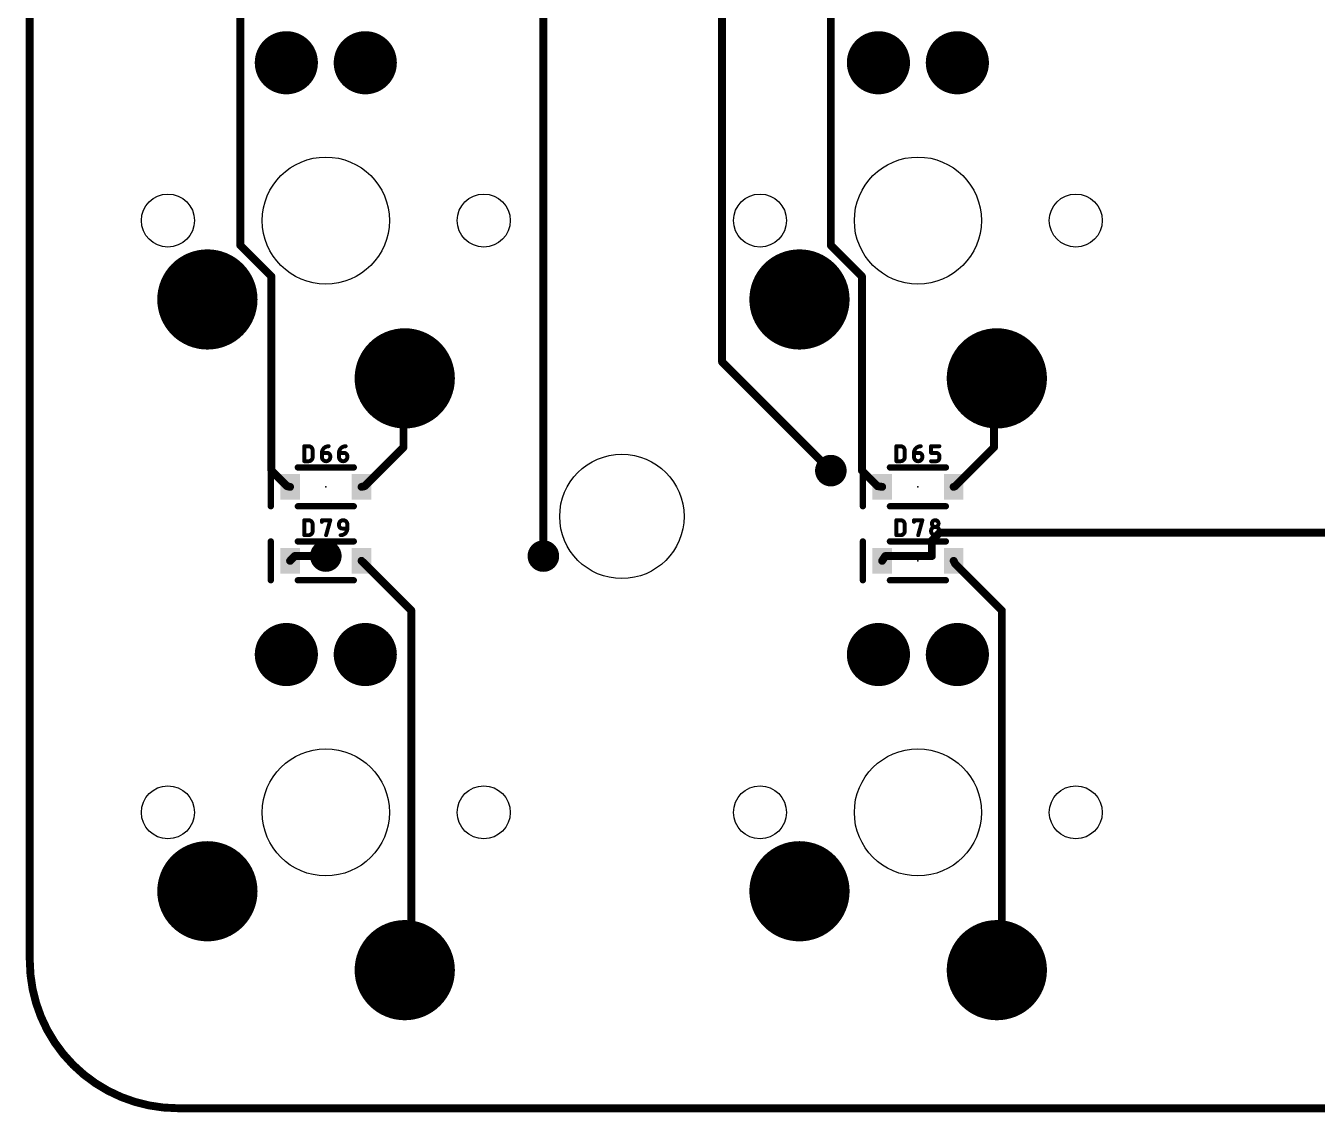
# Model space of a CAD drawing. Extents: x -10 to 314, y -10 to 86.
# Drawn here: x -9.65 to 31.9, y -9.65 to 25.32 of the extents above; entities that cross this region are included whole.
import ezdxf

# ---------------------------------------------------------------- set-up
doc = ezdxf.new("R2010")
doc.units = 0
for name, color, linetype in [('1', 12, 'CONTINUOUS'), ('17', 110, 'CONTINUOUS'), ('18', 110, 'CONTINUOUS'), ('20', 31, 'CONTINUOUS'), ('21', 253, 'CONTINUOUS'), ('23', 53, 'CONTINUOUS'), ('25', 253, 'CONTINUOUS')]:
    doc.layers.add(name, color=color, linetype=linetype)

# ---------------------------------------------------------------- blocks, each defined once
blk = doc.blocks.new('RECT')
blk.add_solid([(-0.5, -0.5), (0.5, -0.5), (-0.5, 0.5), (0.5, 0.5)])
blk = doc.blocks.new('ROUNDP')
at = {"const_width": 0.5}
blk.add_lwpolyline([(0, -0.25, 1), (0, 0.25, 1), (0, -0.25)], format="xyb", dxfattribs=at)
blk = doc.blocks.new('ROUNDV')
at = {"const_width": 0.5}
blk.add_lwpolyline([(0, -0.25, 1), (0, 0.25, 1), (0, -0.25)], format="xyb", dxfattribs=at)

msp = doc.modelspace()

# ---------------------------------------------------------------- linework, layer by layer
at = {"layer": '1', "const_width": 0.254}
for points in [[(-9.525, -4.7625), (-9.525, 80.9625)], [(7, 8.25), (7, 67.5)], [(12.75, 14.5), (12.75, 57.75)], [(-2.75, 27), (-2.75, 18.25)], [(16.25, 27), (16.25, 18.25)], [(-2.75, 18.25), (-1.75, 17.25)], [(16.25, 18.25), (17.25, 17.25)], [(-1.75, 17.25), (-1.75, 11)], [(17.25, 17.25), (17.25, 11)], [(16.25, 11), (12.75, 14.5)], [(2.5, 13.75), (2.54, 13.97)], [(2.5, 13.75), (2.5, 11.75)], [(21.5, 13.75), (21.59, 13.97)], [(21.5, 13.75), (21.5, 11.75)], [(2.5, 11.75), (1.25, 10.5)], [(21.5, 11.75), (20.25, 10.5)], [(-1.75, 11), (-1.25, 10.5)], [(17.25, 11), (17.75, 10.5)], [(-1.25, 10.5), (-1.15, 10.4775)], [(1.25, 10.5), (1.15, 10.4775)], [(17.75, 10.5), (17.9, 10.4775)], [(20.25, 10.5), (20.2, 10.4775)], [(19.75, 9), (19.5, 8.75)], [(19.5, 8.75), (19.5, 8.25)], [(37.5, 9), (19.75, 9)], [(-1, 8.25), (-1.15, 8.0962)], [(0, 8.25), (-1, 8.25)], [(18, 8.25), (17.9, 8.0962)], [(19.5, 8.25), (18, 8.25)], [(1.25, 8), (1.15, 8.0962)], [(2.75, 6.5), (1.25, 8)], [(20.25, 8), (20.2, 8.0962)], [(21.75, 6.5), (20.25, 8)], [(2.75, -5), (2.75, 6.5)], [(21.75, -5), (21.75, 6.5)], [(2.75, -5), (2.54, -5.08)], [(21.75, -5), (21.59, -5.08)], [(309.5625, -9.525), (-4.7625, -9.525)]]:
    msp.add_lwpolyline(points, dxfattribs=at)
at = {"layer": '1'}
for points, const_width in [([(-2.7051, 18.2949, 1), (-2.7949, 18.2051)], 0.127), ([(-2.8135, 18.25, 1), (-2.6865, 18.25)], 0.127), ([(16.2949, 18.2949, 1), (16.2051, 18.2051)], 0.127), ([(16.1865, 18.25, 1), (16.3135, 18.25)], 0.127), ([(-1.6865, 17.25, 1), (-1.8135, 17.25)], 0.127), ([(-1.7949, 17.2051, 1), (-1.7051, 17.2949)], 0.127), ([(17.3135, 17.25, 1), (17.1865, 17.25)], 0.127), ([(17.2051, 17.2051, 1), (17.2949, 17.2949)], 0.127), ([(12.7949, 14.5449, 1), (12.7051, 14.4551)], 0.127), ([(12.6865, 14.5, 1), (12.8135, 14.5)], 0.127), ([(2.5635, 13.75, 1), (2.4365, 13.75)], 0.127), ([(2.4375, 13.7614, 1), (2.5625, 13.7386)], 0.127), ([(2.6025, 13.9586, 1), (2.4775, 13.9814)], 0.127), ([(21.5635, 13.75, 1), (21.4365, 13.75)], 0.127), ([(21.4412, 13.774, 1), (21.5588, 13.726)], 0.127), ([(21.6488, 13.946, 1), (21.5312, 13.994)], 0.127), ([(2.4365, 11.75, 1), (2.5635, 11.75)], 0.127), ([(2.5449, 11.7051, 1), (2.4551, 11.7949)], 0.127), ([(21.4365, 11.75, 1), (21.5635, 11.75)], 0.127), ([(21.5449, 11.7051, 1), (21.4551, 11.7949)], 0.127), ([(-1.7051, 11.0449, 1), (-1.7949, 10.9551)], 0.127), ([(-1.8135, 11, 1), (-1.6865, 11)], 0.127), ([(16.2051, 10.9551, 1), (16.2949, 11.0449)], 0.127), ([(17.2949, 11.0449, 1), (17.2051, 10.9551)], 0.127), ([(17.1865, 11, 1), (17.3135, 11)], 0.127), ([(-1.2361, 10.562, 1), (-1.2639, 10.438)], 0.127), ([(-1.2949, 10.4551, 1), (-1.2051, 10.5449)], 0.127), ([(-1.1639, 10.4155, 1), (-1.1361, 10.5395)], 0.127), ([(1.1361, 10.5395, 1), (1.1639, 10.4155)], 0.127), ([(1.2051, 10.5449, 1), (1.2949, 10.4551)], 0.127), ([(1.2639, 10.438, 1), (1.2361, 10.562)], 0.127), ([(17.7594, 10.5628, 1), (17.7406, 10.4372)], 0.127), ([(17.7051, 10.4551, 1), (17.7949, 10.5449)], 0.127), ([(17.8906, 10.4147, 1), (17.9094, 10.5403)], 0.127), ([(20.1739, 10.5354, 1), (20.2261, 10.4196)], 0.127), ([(20.2051, 10.5449, 1), (20.2949, 10.4551)], 0.127), ([(20.2761, 10.4421, 1), (20.2239, 10.5579)], 0.127), ([(19.5635, 8.75, 1), (19.4365, 8.75)], 0.127), ([(19.4551, 8.7949, 1), (19.5449, 8.7051)], 0.127), ([(19.75, 9.0635, 1), (19.75, 8.9365)], 0.127), ([(19.7949, 8.9551, 1), (19.7051, 9.0449)], 0.127), ([(-1, 8.3135, 1), (-1, 8.1865)], 0.127), ([(-0.9545, 8.2057, 1), (-1.0455, 8.2943)], 0.127), ([(0, 8.1865, 1), (0, 8.3135)], 0.127), ([(6.9365, 8.25, 1), (7.0635, 8.25)], 0.127), ([(18, 8.3135, 1), (18, 8.1865)], 0.127), ([(18.0532, 8.2154, 1), (17.9468, 8.2846)], 0.127), ([(19.4365, 8.25, 1), (19.5635, 8.25)], 0.127), ([(19.5, 8.1865, 1), (19.5, 8.3135)], 0.127), ([(-1.1955, 8.1406, 1), (-1.1045, 8.0519)], 0.127), ([(1.194, 8.142, 1), (1.106, 8.0505)], 0.127), ([(1.2949, 8.0449, 1), (1.2051, 7.9551)], 0.127), ([(1.206, 7.9542, 1), (1.294, 8.0458)], 0.127), ([(17.8468, 8.1309, 1), (17.9532, 8.0616)], 0.127), ([(20.2564, 8.1255, 1), (20.1436, 8.067)], 0.127), ([(20.2949, 8.0449, 1), (20.2051, 7.9551)], 0.127), ([(20.1936, 7.9707, 1), (20.3064, 8.0293)], 0.127), ([(2.8135, 6.5, 1), (2.6865, 6.5)], 0.127), ([(2.7051, 6.4551, 1), (2.7949, 6.5449)], 0.127), ([(21.8135, 6.5, 1), (21.6865, 6.5)], 0.127), ([(21.7051, 6.4551, 1), (21.7949, 6.5449)], 0.127), ([(-9.525, -4.7625, 0.4142), (-4.7625, -9.525)], 0.254), ([(-9.4615, -4.7625, 1), (-9.5885, -4.7625)], 0.127), ([(-9.5885, -4.7625, 1), (-9.4615, -4.7625)], 0.127), ([(2.5174, -5.0207, 1), (2.5626, -5.1393)], 0.127), ([(2.6865, -5, 1), (2.8135, -5)], 0.127), ([(2.7726, -5.0593, 1), (2.7274, -4.9407)], 0.127), ([(21.5616, -5.0232, 1), (21.6184, -5.1368)], 0.127), ([(21.6865, -5, 1), (21.8135, -5)], 0.127), ([(21.7784, -5.0568, 1), (21.7216, -4.9432)], 0.127), ([(-4.7625, -9.4615, 1), (-4.7625, -9.5885)], 0.127), ([(-4.7625, -9.5885, 1), (-4.7625, -9.4615)], 0.127)]:
    msp.add_lwpolyline(points, format="xyb", dxfattribs=dict(at, const_width=const_width))
at = {"layer": '20', "const_width": 0.1524}
for points in [[(-9.525, 80.9625), (-9.525, -4.7625)], [(-4.7625, -9.525), (309.5625, -9.525)]]:
    msp.add_lwpolyline(points, dxfattribs=at)
at = {"layer": '20'}
for points, const_width in [([(-9.525, -4.7625, 0.4142), (-4.7625, -9.525)], 0.1524), ([(-9.4869, -4.7625, 1), (-9.5631, -4.7625)], 0.0762), ([(-9.5631, -4.7625, 1), (-9.4869, -4.7625)], 0.0762), ([(-4.7625, -9.4869, 1), (-4.7625, -9.5631)], 0.0762), ([(-4.7625, -9.5631, 1), (-4.7625, -9.4869)], 0.0762)]:
    msp.add_lwpolyline(points, format="xyb", dxfattribs=dict(at, const_width=const_width))
for centre, radius in [((0, 19.05), 2.0447), ((19.05, 19.05), 2.0447), ((-5.08, 19.05), 0.8534), ((5.08, 19.05), 0.8534), ((13.97, 19.05), 0.8534), ((24.13, 19.05), 0.8534), ((9.525, 9.525), 2), ((0, 0), 2.0447), ((19.05, 0), 2.0447), ((-5.08, 0), 0.8534), ((5.08, 0), 0.8534), ((13.97, 0), 0.8534), ((24.13, 0), 0.8534)]:
    msp.add_circle(centre, radius, dxfattribs=at)
at = {"layer": '21', "const_width": 0.2032}
for points in [[(-1.77, 11.1025), (-1.77, 9.8525)], [(-0.9, 11.1025), (0.9, 11.1025)], [(17.28, 11.1025), (17.28, 9.8525)], [(18.15, 11.1025), (19.95, 11.1025)], [(-0.9, 9.8525), (0.9, 9.8525)], [(18.15, 9.8525), (19.95, 9.8525)], [(-1.77, 8.7213), (-1.77, 7.4713)], [(-0.9, 8.7213), (0.9, 8.7213)], [(17.28, 8.7213), (17.28, 7.4713)], [(18.15, 8.7213), (19.95, 8.7213)], [(-0.9, 7.4713), (0.9, 7.4713)], [(18.15, 7.4713), (19.95, 7.4713)]]:
    msp.add_lwpolyline(points, dxfattribs=at)
at = {"layer": '21', "const_width": 0.1016}
for points in [[(-1.7192, 11.1025, 1), (-1.8208, 11.1025)], [(-0.9, 11.1533, 1), (-0.9, 11.0517)], [(0.9, 11.0517, 1), (0.9, 11.1533)], [(17.3308, 11.1025, 1), (17.2292, 11.1025)], [(18.15, 11.1533, 1), (18.15, 11.0517)], [(19.95, 11.0517, 1), (19.95, 11.1533)], [(-1.8208, 9.8525, 1), (-1.7192, 9.8525)], [(-0.9, 9.9033, 1), (-0.9, 9.8017)], [(0.9, 9.8017, 1), (0.9, 9.9033)], [(17.2292, 9.8525, 1), (17.3308, 9.8525)], [(18.15, 9.9033, 1), (18.15, 9.8017)], [(19.95, 9.8017, 1), (19.95, 9.9033)], [(-1.7192, 8.7213, 1), (-1.8208, 8.7213)], [(-0.9, 8.7721, 1), (-0.9, 8.6705)], [(0.9, 8.6705, 1), (0.9, 8.7721)], [(17.3308, 8.7213, 1), (17.2292, 8.7213)], [(18.15, 8.7721, 1), (18.15, 8.6705)], [(19.95, 8.6705, 1), (19.95, 8.7721)], [(-1.8208, 7.4713, 1), (-1.7192, 7.4713)], [(-0.9, 7.5221, 1), (-0.9, 7.4205)], [(0.9, 7.4205, 1), (0.9, 7.5221)], [(17.2292, 7.4713, 1), (17.3308, 7.4713)], [(18.15, 7.5221, 1), (18.15, 7.4205)], [(19.95, 7.4205, 1), (19.95, 7.5221)]]:
    msp.add_lwpolyline(points, format="xyb", dxfattribs=at)
at = {"layer": '23'}
for p in [(0, 10.4775), (19.05, 10.4775), (0, 8.0962), (19.05, 8.0962)]:
    msp.add_point(p, dxfattribs=at)
at = {"layer": '25', "const_width": 0.127}
for points in [[(-0.6918, 11.303), (-0.6918, 11.7856)], [(-0.6918, 11.7856), (-0.5578, 11.7856)], [(-0.4237, 11.6515), (-0.4237, 11.4371)], [(-0.1249, 11.5711), (0.036, 11.5711)], [(-0.1249, 11.4371), (-0.1249, 11.5711)], [(0.4237, 11.5711), (0.5846, 11.5711)], [(0.4237, 11.4371), (0.4237, 11.5711)], [(18.3582, 11.303), (18.3582, 11.7856)], [(18.3582, 11.7856), (18.4922, 11.7856)], [(18.6263, 11.6515), (18.6263, 11.4371)], [(18.9251, 11.5711), (19.086, 11.5711)], [(18.9251, 11.4371), (18.9251, 11.5711)], [(19.4737, 11.5711), (19.4737, 11.7856)], [(19.4737, 11.7856), (19.7418, 11.7856)], [(19.6346, 11.5711), (19.4737, 11.5711)], [(-0.5578, 11.303), (-0.6918, 11.303)], [(0.1432, 11.4639), (0.1432, 11.4371)], [(0.6918, 11.4639), (0.6918, 11.4371)], [(18.4922, 11.303), (18.3582, 11.303)], [(19.1932, 11.4639), (19.1932, 11.4371)], [(19.4737, 11.303), (19.6346, 11.303)], [(19.7418, 11.4102), (19.7418, 11.4639)], [(-0.6918, 8.9218), (-0.6918, 9.4044)], [(-0.6918, 9.4044), (-0.5578, 9.4044)], [(-0.4237, 9.2703), (-0.4237, 9.0558)], [(-0.1249, 9.3507), (-0.1249, 9.4044)], [(-0.1249, 9.4044), (0.1432, 9.4044)], [(0.1432, 9.4044), (0.0091, 8.9218)], [(0.4237, 9.2435), (0.4237, 9.2703)], [(0.6918, 9.1362), (0.531, 9.1362)], [(0.6918, 9.2703), (0.6918, 9.1362)], [(18.3582, 8.9218), (18.3582, 9.4044)], [(18.3582, 9.4044), (18.4922, 9.4044)], [(18.6263, 9.2703), (18.6263, 9.0558)], [(18.9251, 9.3507), (18.9251, 9.4044)], [(18.9251, 9.4044), (19.1932, 9.4044)], [(19.1932, 9.4044), (19.0591, 8.9218)], [(-0.5578, 8.9218), (-0.6918, 8.9218)], [(18.4922, 8.9218), (18.3582, 8.9218)]]:
    msp.add_lwpolyline(points, dxfattribs=at)
at = {"layer": '25'}
for points, const_width in [([(-0.6601, 11.7856, 1), (-0.7236, 11.7856)], 0.0635), ([(-0.6918, 11.8174, 1), (-0.6918, 11.7538)], 0.0635), ([(-0.4237, 11.6515, 0.4142), (-0.5578, 11.7856)], 0.127), ([(-0.5578, 11.8174, 1), (-0.5578, 11.7538)], 0.0635), ([(-0.5578, 11.7538, 1), (-0.5578, 11.8174)], 0.0635), ([(-0.392, 11.6515, 1), (-0.4555, 11.6515)], 0.0635), ([(-0.4555, 11.6515, 1), (-0.392, 11.6515)], 0.0635), ([(-0.0932, 11.5711, 1), (-0.1567, 11.5711)], 0.0635), ([(0.0896, 11.7856, 0.4142), (-0.1249, 11.5711)], 0.127), ([(-0.1249, 11.6029, 1), (-0.1249, 11.5394)], 0.0635), ([(0.1432, 11.4639, 0.4142), (0.036, 11.5711)], 0.127), ([(0.036, 11.6029, 1), (0.036, 11.5394)], 0.0635), ([(0.036, 11.5394, 1), (0.036, 11.6029)], 0.0635), ([(0.0896, 11.7538, 1), (0.0896, 11.8173)], 0.0635), ([(0.6382, 11.7856, 0.4142), (0.4237, 11.5711)], 0.127), ([(0.4237, 11.6029, 1), (0.4237, 11.5394)], 0.0635), ([(0.4555, 11.5711, 1), (0.392, 11.5711)], 0.0635), ([(0.6918, 11.4639, 0.4142), (0.5846, 11.5711)], 0.127), ([(0.5846, 11.6029, 1), (0.5846, 11.5394)], 0.0635), ([(0.5846, 11.5394, 1), (0.5846, 11.6029)], 0.0635), ([(0.6382, 11.7539, 1), (0.6382, 11.8173)], 0.0635), ([(18.3899, 11.7856, 1), (18.3264, 11.7856)], 0.0635), ([(18.3582, 11.8174, 1), (18.3582, 11.7538)], 0.0635), ([(18.6263, 11.6515, 0.4142), (18.4922, 11.7856)], 0.127), ([(18.4922, 11.8174, 1), (18.4922, 11.7538)], 0.0635), ([(18.4922, 11.7538, 1), (18.4922, 11.8174)], 0.0635), ([(18.658, 11.6515, 1), (18.5945, 11.6515)], 0.0635), ([(18.5945, 11.6515, 1), (18.658, 11.6515)], 0.0635), ([(18.9568, 11.5711, 1), (18.8933, 11.5711)], 0.0635), ([(19.1396, 11.7856, 0.4142), (18.9251, 11.5711)], 0.127), ([(18.9251, 11.6029, 1), (18.9251, 11.5394)], 0.0635), ([(19.1932, 11.4639, 0.4142), (19.086, 11.5711)], 0.127), ([(19.086, 11.6029, 1), (19.086, 11.5394)], 0.0635), ([(19.086, 11.5394, 1), (19.086, 11.6029)], 0.0635), ([(19.1396, 11.7539, 1), (19.1396, 11.8173)], 0.0635), ([(19.4737, 11.8174, 1), (19.4737, 11.7538)], 0.0635), ([(19.4737, 11.6029, 1), (19.4737, 11.5394)], 0.0635), ([(19.5055, 11.7856, 1), (19.442, 11.7856)], 0.0635), ([(19.7418, 11.4639, 0.4142), (19.6346, 11.5711)], 0.127), ([(19.6346, 11.6029, 1), (19.6346, 11.5394)], 0.0635), ([(19.6346, 11.5394, 1), (19.6346, 11.6029)], 0.0635), ([(19.7418, 11.7538, 1), (19.7418, 11.8174)], 0.0635), ([(-0.6918, 11.3348, 1), (-0.6918, 11.2713)], 0.0635), ([(-0.7236, 11.303, 1), (-0.6601, 11.303)], 0.0635), ([(-0.5578, 11.303, 0.4142), (-0.4237, 11.4371)], 0.127), ([(-0.5578, 11.3347, 1), (-0.5578, 11.2712)], 0.0635), ([(-0.5578, 11.2713, 1), (-0.5578, 11.3348)], 0.0635), ([(-0.392, 11.4371, 1), (-0.4555, 11.4371)], 0.0635), ([(-0.4555, 11.4371, 1), (-0.392, 11.4371)], 0.0635), ([(-0.1567, 11.5711, 1), (-0.0932, 11.5711)], 0.0635), ([(-0.0932, 11.4371, 1), (-0.1567, 11.4371)], 0.0635), ([(-0.1567, 11.4371, 1), (-0.0932, 11.4371)], 0.0635), ([(-0.1249, 11.4371, 1), (0.1432, 11.4371)], 0.127), ([(0.1749, 11.4639, 1), (0.1114, 11.4639)], 0.0635), ([(0.1749, 11.4371, 1), (0.1114, 11.4371)], 0.0635), ([(0.1114, 11.4639, 1), (0.1749, 11.4639)], 0.0635), ([(0.1114, 11.4371, 1), (0.1749, 11.4371)], 0.0635), ([(0.4237, 11.4371, 1), (0.6918, 11.4371)], 0.127), ([(0.392, 11.5711, 1), (0.4555, 11.5711)], 0.0635), ([(0.4555, 11.4371, 1), (0.392, 11.4371)], 0.0635), ([(0.392, 11.4371, 1), (0.4555, 11.4371)], 0.0635), ([(0.7236, 11.4639, 1), (0.6601, 11.4639)], 0.0635), ([(0.7236, 11.4371, 1), (0.6601, 11.4371)], 0.0635), ([(0.6601, 11.4639, 1), (0.7236, 11.4639)], 0.0635), ([(0.6601, 11.4371, 1), (0.7236, 11.4371)], 0.0635), ([(18.3582, 11.3348, 1), (18.3582, 11.2713)], 0.0635), ([(18.3264, 11.303, 1), (18.3899, 11.303)], 0.0635), ([(18.4922, 11.303, 0.4142), (18.6263, 11.4371)], 0.127), ([(18.4922, 11.3347, 1), (18.4922, 11.2713)], 0.0635), ([(18.4922, 11.2713, 1), (18.4922, 11.3348)], 0.0635), ([(18.658, 11.4371, 1), (18.5945, 11.4371)], 0.0635), ([(18.5945, 11.4371, 1), (18.658, 11.4371)], 0.0635), ([(18.8933, 11.5711, 1), (18.9568, 11.5711)], 0.0635), ([(18.9568, 11.4371, 1), (18.8933, 11.4371)], 0.0635), ([(18.8933, 11.4371, 1), (18.9568, 11.4371)], 0.0635), ([(18.9251, 11.4371, 1), (19.1932, 11.4371)], 0.127), ([(19.2249, 11.4639, 1), (19.1615, 11.4639)], 0.0635), ([(19.2249, 11.4371, 1), (19.1615, 11.4371)], 0.0635), ([(19.1615, 11.4639, 1), (19.2249, 11.4639)], 0.0635), ([(19.1615, 11.4371, 1), (19.2249, 11.4371)], 0.0635), ([(19.4737, 11.3348, 1), (19.4737, 11.2713)], 0.0635), ([(19.442, 11.5711, 1), (19.5055, 11.5711)], 0.0635), ([(19.6346, 11.303, 0.4142), (19.7418, 11.4102)], 0.127), ([(19.6346, 11.3348, 1), (19.6346, 11.2713)], 0.0635), ([(19.6346, 11.2713, 1), (19.6346, 11.3348)], 0.0635), ([(19.7736, 11.4639, 1), (19.7101, 11.4639)], 0.0635), ([(19.7101, 11.4639, 1), (19.7736, 11.4639)], 0.0635), ([(19.7736, 11.4102, 1), (19.7101, 11.4102)], 0.0635), ([(19.7101, 11.4102, 1), (19.7736, 11.4102)], 0.0635), ([(-0.6601, 9.4044, 1), (-0.7236, 9.4044)], 0.0635), ([(-0.6918, 9.4361, 1), (-0.6918, 9.3726)], 0.0635), ([(-0.4237, 9.2703, 0.4142), (-0.5578, 9.4044)], 0.127), ([(-0.5578, 9.4361, 1), (-0.5578, 9.3726)], 0.0635), ([(-0.5578, 9.3726, 1), (-0.5578, 9.4361)], 0.0635), ([(-0.392, 9.2703, 1), (-0.4555, 9.2703)], 0.0635), ([(-0.4555, 9.2703, 1), (-0.392, 9.2703)], 0.0635), ([(-0.0932, 9.4044, 1), (-0.1567, 9.4044)], 0.0635), ([(-0.1567, 9.3507, 1), (-0.0932, 9.3507)], 0.0635), ([(-0.1249, 9.4361, 1), (-0.1249, 9.3726)], 0.0635), ([(0.1738, 9.3959, 1), (0.1126, 9.4128)], 0.0635), ([(0.1432, 9.3726, 1), (0.1432, 9.4361)], 0.0635), ([(0.6918, 9.2703, 1), (0.4237, 9.2703)], 0.127), ([(0.4237, 9.2435, 0.4142), (0.531, 9.1362)], 0.127), ([(0.4555, 9.2703, 1), (0.392, 9.2703)], 0.0635), ([(0.4555, 9.2435, 1), (0.392, 9.2435)], 0.0635), ([(0.392, 9.2703, 1), (0.4555, 9.2703)], 0.0635), ([(0.392, 9.2435, 1), (0.4555, 9.2435)], 0.0635), ([(0.4773, 8.9218, 0.4142), (0.6918, 9.1362)], 0.127), ([(0.531, 9.168, 1), (0.531, 9.1045)], 0.0635), ([(0.531, 9.1045, 1), (0.531, 9.168)], 0.0635), ([(0.7236, 9.2703, 1), (0.6601, 9.2703)], 0.0635), ([(0.6601, 9.2703, 1), (0.7236, 9.2703)], 0.0635), ([(0.7236, 9.1362, 1), (0.6601, 9.1362)], 0.0635), ([(0.6601, 9.1362, 1), (0.7236, 9.1362)], 0.0635), ([(0.6918, 9.1045, 1), (0.6918, 9.168)], 0.0635), ([(18.3899, 9.4044, 1), (18.3264, 9.4044)], 0.0635), ([(18.3582, 9.4361, 1), (18.3582, 9.3726)], 0.0635), ([(18.6263, 9.2703, 0.4142), (18.4922, 9.4044)], 0.127), ([(18.4922, 9.4361, 1), (18.4922, 9.3726)], 0.0635), ([(18.4922, 9.3726, 1), (18.4922, 9.4361)], 0.0635), ([(18.658, 9.2703, 1), (18.5945, 9.2703)], 0.0635), ([(18.5945, 9.2703, 1), (18.658, 9.2703)], 0.0635), ([(18.9568, 9.4044, 1), (18.8933, 9.4044)], 0.0635), ([(18.8933, 9.3507, 1), (18.9568, 9.3507)], 0.0635), ([(18.9251, 9.4361, 1), (18.9251, 9.3726)], 0.0635), ([(19.2238, 9.3959, 1), (19.1626, 9.4128)], 0.0635), ([(19.1932, 9.3726, 1), (19.1932, 9.4361)], 0.0635), ([(19.7418, 9.0558, 1), (19.4737, 9.0558)], 0.127), ([(19.715, 9.2971, 1), (19.5005, 9.2971)], 0.127), ([(19.5005, 9.2971, 1), (19.715, 9.2971)], 0.127), ([(19.5323, 9.2971, 1), (19.4688, 9.2971)], 0.0635), ([(19.4688, 9.2971, 1), (19.5323, 9.2971)], 0.0635), ([(19.7468, 9.2971, 1), (19.6833, 9.2971)], 0.0635), ([(19.6833, 9.2971, 1), (19.7468, 9.2971)], 0.0635), ([(-0.6918, 8.9535, 1), (-0.6918, 8.89)], 0.0635), ([(-0.7236, 8.9218, 1), (-0.6601, 8.9218)], 0.0635), ([(-0.5578, 8.9217, 0.4142), (-0.4237, 9.0558)], 0.127), ([(-0.5578, 8.9535, 1), (-0.5578, 8.89)], 0.0635), ([(-0.5578, 8.89, 1), (-0.5578, 8.9535)], 0.0635), ([(-0.392, 9.0558, 1), (-0.4555, 9.0558)], 0.0635), ([(-0.4555, 9.0558, 1), (-0.392, 9.0558)], 0.0635), ([(-0.0214, 8.9302, 1), (0.0397, 8.9133)], 0.0635), ([(0.4773, 8.9535, 1), (0.4773, 8.89)], 0.0635), ([(18.3582, 8.9535, 1), (18.3582, 8.89)], 0.0635), ([(18.3264, 8.9218, 1), (18.3899, 8.9218)], 0.0635), ([(18.4922, 8.9218, 0.4142), (18.6263, 9.0558)], 0.127), ([(18.4922, 8.9535, 1), (18.4922, 8.89)], 0.0635), ([(18.4922, 8.89, 1), (18.4922, 8.9535)], 0.0635), ([(18.658, 9.0558, 1), (18.5945, 9.0558)], 0.0635), ([(18.5945, 9.0558, 1), (18.658, 9.0558)], 0.0635), ([(19.0286, 8.9302, 1), (19.0897, 8.9133)], 0.0635), ([(19.4737, 9.0558, 1), (19.7418, 9.0558)], 0.127), ([(19.5055, 9.0558, 1), (19.442, 9.0558)], 0.0635), ([(19.442, 9.0558, 1), (19.5055, 9.0558)], 0.0635), ([(19.7736, 9.0558, 1), (19.7101, 9.0558)], 0.0635), ([(19.7101, 9.0558, 1), (19.7736, 9.0558)], 0.0635)]:
    msp.add_lwpolyline(points, format="xyb", dxfattribs=dict(at, const_width=const_width))

# ---------------------------------------------------------------- block references
at = {"layer": '1', "xscale": 0.63, "yscale": 0.83}
for p in [(-1.15, 10.4775), (1.15, 10.4775), (17.9, 10.4775), (20.2, 10.4775), (-1.15, 8.0962), (1.15, 8.0962), (17.9, 8.0962), (20.2, 8.0962)]:
    msp.add_blockref('RECT', p, dxfattribs=at)
at = {"layer": '17'}
for p, xscale, yscale in [((-1.27, 24.13), 2.032, 2.032), ((1.27, 24.13), 2.032, 2.032), ((17.78, 24.13), 2.032, 2.032), ((20.32, 24.13), 2.032, 2.032), ((-3.81, 16.51), 3.2258, 3.2258), ((15.24, 16.51), 3.2258, 3.2258), ((2.54, 13.97), 3.2258, 3.2258), ((21.59, 13.97), 3.2258, 3.2258), ((-1.27, 5.08), 2.032, 2.032), ((1.27, 5.08), 2.032, 2.032), ((17.78, 5.08), 2.032, 2.032), ((20.32, 5.08), 2.032, 2.032), ((-3.81, -2.54), 3.2258, 3.2258), ((15.24, -2.54), 3.2258, 3.2258), ((2.54, -5.08), 3.2258, 3.2258), ((21.59, -5.08), 3.2258, 3.2258)]:
    msp.add_blockref('ROUNDP', p, dxfattribs=dict(at, xscale=xscale, yscale=yscale))
at = {"layer": '18', "xscale": 1.016, "yscale": 1.016}
for p in [(16.25, 11), (16.25, 11), (0, 8.25), (0, 8.25), (7, 8.25), (7, 8.25)]:
    msp.add_blockref('ROUNDV', p, dxfattribs=at)

doc.saveas('drawing.dxf')
